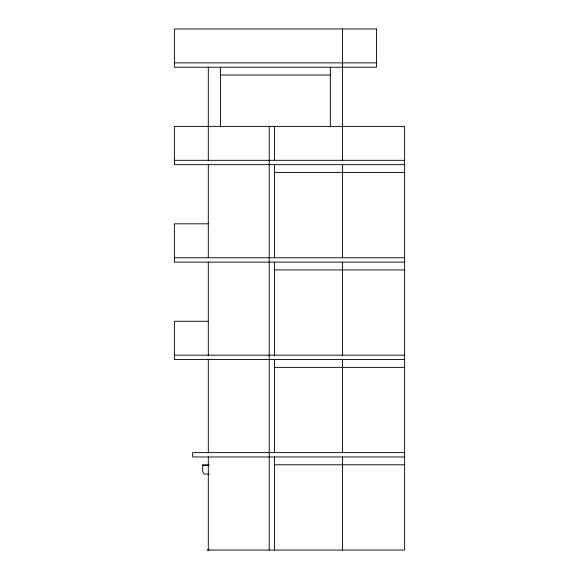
<?xml version="1.0" encoding="UTF-8"?>
<svg xmlns="http://www.w3.org/2000/svg" width="579" height="579" viewBox="0 0 579 579"><rect width="100%" height="100%" fill="white"/><g stroke="black" fill="none" stroke-linecap="round" stroke-linejoin="round"><path stroke-width="0.87" d="M208.302 549.768L207.723 550.05L209.07 549.391M174.38 62.879L376.451 62.879M220.483 75.06L330.341 75.06M174.38 160.311L404.62 160.311M404.62 164.66L174.38 164.66L174.38 126.381L404.62 126.381L404.62 550.05L207.723 550.05M274.576 172.491L404.62 172.491M208.302 223.82L174.38 223.82L174.38 262.099L404.62 262.099M174.38 257.749L404.62 257.749M274.576 269.923L404.62 269.923M208.302 321.251L174.38 321.251L174.38 359.53L404.62 359.53M174.38 355.18L404.62 355.18M274.576 367.361L404.62 367.361M404.62 452.619L192.648 452.619L192.648 456.969L404.62 456.969M209.07 464.792L202.462 464.792L202.462 465.458L209.062 465.458M274.576 464.792L404.62 464.792M209.07 474.049L204.069 474.049L202.643 471.407L202.643 465.458M342.522 28.95L342.522 160.311M342.522 164.66L342.522 257.749M342.522 262.099L342.522 355.18M342.522 359.53L342.522 452.619M342.522 456.969L342.522 550.05M330.341 67.229L330.341 126.873M274.576 126.381L274.576 160.311M274.576 164.66L274.576 257.749M274.576 262.099L274.576 355.18M274.576 359.53L274.576 452.619M274.576 456.969L274.576 550.05M269.206 126.381L269.206 550.05M220.483 67.229L220.483 126.873M208.302 67.229L208.302 160.311M208.302 164.66L208.302 257.749M208.302 262.099L208.302 355.18M208.302 359.53L208.302 452.619M208.302 456.969L208.295 550.05M376.451 28.95L174.38 28.95L174.38 67.229L376.451 67.229L376.451 28.95"/></g></svg>
